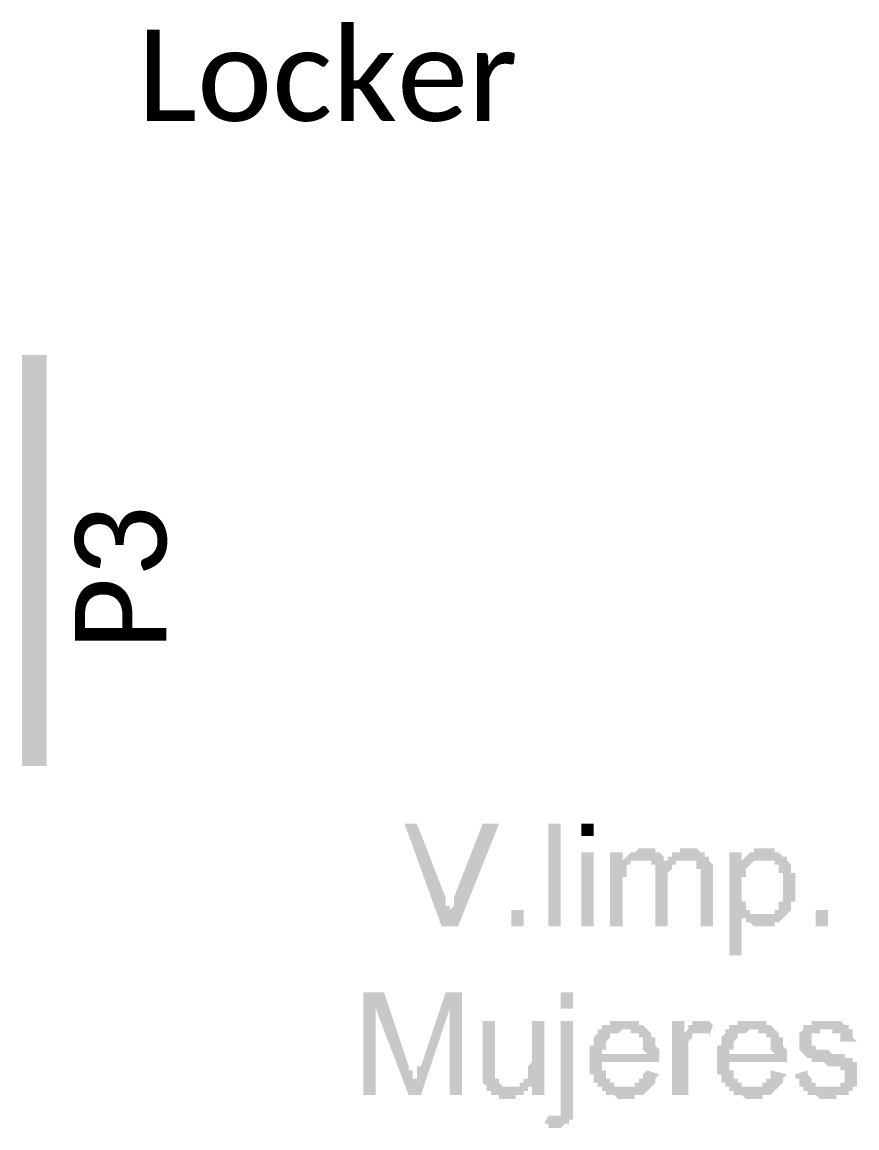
# Model space of a CAD drawing. Header units: inches. Extents: x 17 to 643, y -49 to 16.
# Drawn here: x 610.784 to 612.38, y -38.852 to -36.738 of the extents above; entities that cross this region are included whole.
import ezdxf

# ---------------------------------------------------------------- set-up
doc = ezdxf.new("R2010")
doc.units = ezdxf.units.IN
doc.header["$MEASUREMENT"] = 0
doc.layers.add('PDF_Rellenos sólidos', color=7, linetype='Continuous')
doc.layers.add('PDF_Texto', color=7, linetype='Continuous')
doc.styles.add('PDF Calibri', font='calibri.ttf')

msp = doc.modelspace()

# ---------------------------------------------------------------- hatches: boundary and pattern name
at = {"layer": 'PDF_Rellenos sólidos', "transparency": 33554559}
for points in [[(611.586, -38.4671), (611.5153, -38.2706), (611.5389, -38.2706), (611.5939, -38.4121), (611.5939, -38.4121), (611.5939, -38.4121), (611.5939, -38.4199), (611.5939, -38.4199), (611.5939, -38.4278), (611.5939, -38.4278), (611.6017, -38.4278), (611.6017, -38.4357), (611.6017, -38.4357), (611.6017, -38.4357), (611.6017, -38.4357), (611.6017, -38.4435), (611.6017, -38.4435), (611.6017, -38.4435), (611.6017, -38.4357), (611.6017, -38.4357), (611.6017, -38.4357), (611.6096, -38.4278), (611.6096, -38.4278), (611.6096, -38.4278), (611.6096, -38.4199), (611.6096, -38.4199), (611.6096, -38.4199), (611.6096, -38.4121), (611.6096, -38.4121), (611.6096, -38.4121), (611.6646, -38.2706), (611.6961, -38.2706), (611.6175, -38.4671)], [(611.9083, -38.4671), (611.9083, -38.3256), (611.9319, -38.3256), (611.9319, -38.3413), (611.9319, -38.3413), (611.9319, -38.3413), (611.9397, -38.3335), (611.9397, -38.3335), (611.9397, -38.3335), (611.9397, -38.3335), (611.9476, -38.3256), (611.9476, -38.3256), (611.9476, -38.3256), (611.9476, -38.3256), (611.9554, -38.3256), (611.9554, -38.3256), (611.9554, -38.3256), (611.9633, -38.3177), (611.9633, -38.3177), (611.9633, -38.3177), (611.9712, -38.3177), (611.9712, -38.3177), (611.9712, -38.3177), (611.979, -38.3177), (611.979, -38.3177), (611.979, -38.3177), (611.9869, -38.3177), (611.9869, -38.3177), (611.9869, -38.3177), (611.9947, -38.3177), (611.9947, -38.3256), (611.9947, -38.3256), (612.0026, -38.3256), (612.0026, -38.3256), (612.0026, -38.3256), (612.0026, -38.3256), (612.0105, -38.3335), (612.0105, -38.3335), (612.0105, -38.3335), (612.0105, -38.3335), (612.0105, -38.3413), (612.0183, -38.3413), (612.0183, -38.3413), (612.0183, -38.3413), (612.0183, -38.3413), (612.0183, -38.3335), (612.0262, -38.3335), (612.0262, -38.3335), (612.0262, -38.3335), (612.0262, -38.3256), (612.034, -38.3256), (612.034, -38.3256), (612.034, -38.3256), (612.034, -38.3256), (612.0419, -38.3256), (612.0419, -38.3256), (612.0419, -38.3177), (612.0498, -38.3177), (612.0498, -38.3177), (612.0498, -38.3177), (612.0576, -38.3177), (612.0576, -38.3177), (612.0576, -38.3177), (612.0655, -38.3177), (612.0655, -38.3177), (612.0655, -38.3177), (612.0733, -38.3177), (612.0733, -38.3177), (612.0733, -38.3177), (612.0812, -38.3256), (612.0812, -38.3256), (612.0812, -38.3256), (612.0891, -38.3256), (612.0891, -38.3256), (612.0891, -38.3256), (612.0891, -38.3335), (612.0891, -38.3335), (612.0969, -38.3335), (612.0969, -38.3335), (612.0969, -38.3335), (612.0969, -38.3413), (612.0969, -38.3413), (612.0969, -38.3413), (612.0969, -38.3413), (612.1048, -38.3492), (612.1048, -38.3492), (612.1048, -38.3492), (612.1048, -38.357), (612.1048, -38.357), (612.1048, -38.3649), (612.1048, -38.3649), (612.1048, -38.3649), (612.1048, -38.4671), (612.0812, -38.4671), (612.0812, -38.3728), (612.0812, -38.3728), (612.0812, -38.3649), (612.0812, -38.3649), (612.0812, -38.3649), (612.0812, -38.357), (612.0812, -38.357), (612.0812, -38.357), (612.0733, -38.357), (612.0733, -38.3492), (612.0733, -38.3492), (612.0733, -38.3492), (612.0733, -38.3413), (612.0655, -38.3413), (612.0655, -38.3413), (612.0655, -38.3413), (612.0576, -38.3413), (612.0576, -38.3413), (612.0576, -38.3413), (612.0576, -38.3413), (612.0498, -38.3413), (612.0498, -38.3413), (612.0419, -38.3413), (612.0419, -38.3413), (612.0419, -38.3413), (612.0419, -38.3413), (612.034, -38.3413), (612.034, -38.3492), (612.034, -38.3492), (612.0262, -38.3492), (612.0262, -38.3492), (612.0262, -38.3492), (612.0262, -38.3492), (612.0262, -38.357), (612.0262, -38.357), (612.0262, -38.357), (612.0183, -38.3649), (612.0183, -38.3649), (612.0183, -38.3649), (612.0183, -38.3728), (612.0183, -38.3728), (612.0183, -38.3728), (612.0183, -38.3806), (612.0183, -38.3806), (612.0183, -38.4671), (611.9947, -38.4671), (611.9947, -38.3728), (611.9947, -38.3649), (611.9947, -38.3649), (611.9947, -38.3649), (611.9947, -38.357), (611.9947, -38.357), (611.9947, -38.357), (611.9947, -38.3492), (611.9869, -38.3492), (611.9869, -38.3492), (611.9869, -38.3492), (611.9869, -38.3492), (611.9869, -38.3413), (611.9869, -38.3413), (611.979, -38.3413), (611.979, -38.3413), (611.979, -38.3413), (611.9712, -38.3413), (611.9712, -38.3413), (611.9712, -38.3413), (611.9633, -38.3413), (611.9633, -38.3413), (611.9633, -38.3413), (611.9554, -38.3413), (611.9554, -38.3413), (611.9554, -38.3413), (611.9554, -38.3413), (611.9476, -38.3413), (611.9476, -38.3492), (611.9476, -38.3492), (611.9476, -38.3492), (611.9397, -38.3492), (611.9397, -38.357), (611.9397, -38.357), (611.9397, -38.357), (611.9397, -38.357), (611.9397, -38.3649), (611.9397, -38.3649), (611.9397, -38.3649), (611.9397, -38.3728), (611.9397, -38.3728), (611.9319, -38.3728), (611.9319, -38.3806), (611.9319, -38.3806), (611.9319, -38.3806), (611.9319, -38.3885), (611.9319, -38.3885), (611.9319, -38.4671)], [(611.4367, -38.7894), (611.4367, -38.5929), (611.476, -38.5929), (611.5231, -38.7343), (611.5231, -38.7343), (611.5231, -38.7422), (611.531, -38.7422), (611.531, -38.7501), (611.531, -38.7501), (611.531, -38.7501), (611.531, -38.7579), (611.531, -38.7579), (611.531, -38.7579), (611.531, -38.7579), (611.531, -38.7658), (611.531, -38.7658), (611.531, -38.7579), (611.531, -38.7579), (611.5389, -38.7579), (611.5389, -38.7579), (611.5389, -38.7501), (611.5389, -38.7501), (611.5389, -38.7501), (611.5389, -38.7422), (611.5389, -38.7422), (611.5389, -38.7422), (611.5389, -38.7343), (611.5467, -38.7343), (611.5467, -38.7343), (611.5939, -38.5929), (611.6253, -38.5929), (611.6253, -38.7894), (611.6017, -38.7894), (611.6017, -38.6243), (611.5467, -38.7894), (611.5231, -38.7894), (611.4603, -38.6243), (611.4603, -38.7894)], [(611.7589, -38.7894), (611.7589, -38.7736), (611.7589, -38.7736), (611.7511, -38.7736), (611.7511, -38.7736), (611.7511, -38.7815), (611.7511, -38.7815), (611.7432, -38.7815), (611.7432, -38.7815), (611.7432, -38.7894), (611.7432, -38.7894), (611.7354, -38.7894), (611.7354, -38.7894), (611.7354, -38.7894), (611.7275, -38.7894), (611.7275, -38.7894), (611.7275, -38.7972), (611.7275, -38.7972), (611.7196, -38.7972), (611.7196, -38.7972), (611.7196, -38.7972), (611.7118, -38.7972), (611.7118, -38.7972), (611.7118, -38.7972), (611.7039, -38.7972), (611.7039, -38.7972), (611.7039, -38.7972), (611.6961, -38.7972), (611.6961, -38.7894), (611.6961, -38.7894), (611.6882, -38.7894), (611.6882, -38.7894), (611.6882, -38.7894), (611.6803, -38.7894), (611.6803, -38.7894), (611.6803, -38.7815), (611.6803, -38.7815), (611.6725, -38.7815), (611.6725, -38.7815), (611.6725, -38.7815), (611.6725, -38.7736), (611.6725, -38.7736), (611.6725, -38.7736), (611.6646, -38.7658), (611.6646, -38.7658), (611.6646, -38.7658), (611.6646, -38.7579), (611.6646, -38.7579), (611.6646, -38.7579), (611.6646, -38.7579), (611.6646, -38.7501), (611.6646, -38.7501), (611.6646, -38.7501), (611.6646, -38.7422), (611.6646, -38.7422), (611.6646, -38.7422), (611.6646, -38.7343), (611.6646, -38.6479), (611.6882, -38.6479), (611.6882, -38.7265), (611.6882, -38.7343), (611.6882, -38.7343), (611.6882, -38.7422), (611.6882, -38.7422), (611.6882, -38.7422), (611.6882, -38.7501), (611.6882, -38.7501), (611.6882, -38.7501), (611.6882, -38.7501), (611.6882, -38.7501), (611.6882, -38.7579), (611.6882, -38.7579), (611.6961, -38.7579), (611.6961, -38.7658), (611.6961, -38.7658), (611.6961, -38.7658), (611.6961, -38.7658), (611.7039, -38.7736), (611.7039, -38.7736), (611.7039, -38.7736), (611.7118, -38.7736), (611.7118, -38.7736), (611.7118, -38.7736), (611.7196, -38.7736), (611.7196, -38.7736), (611.7196, -38.7736), (611.7196, -38.7736), (611.7275, -38.7736), (611.7275, -38.7736), (611.7275, -38.7736), (611.7354, -38.7736), (611.7354, -38.7736), (611.7354, -38.7658), (611.7432, -38.7658), (611.7432, -38.7658), (611.7432, -38.7658), (611.7432, -38.7579), (611.7511, -38.7579), (611.7511, -38.7579), (611.7511, -38.7579), (611.7511, -38.7501), (611.7511, -38.7501), (611.7511, -38.7501), (611.7511, -38.7501), (611.7511, -38.7422), (611.7511, -38.7422), (611.7511, -38.7422), (611.7511, -38.7343), (611.7511, -38.7343), (611.7589, -38.7265), (611.7589, -38.7265), (611.7589, -38.7265), (611.7589, -38.6479), (611.7825, -38.6479), (611.7825, -38.7894)], [(612.0262, -38.7894), (612.0262, -38.6479), (612.0498, -38.6479), (612.0498, -38.6715), (612.0498, -38.6715), (612.0576, -38.6636), (612.0576, -38.6636), (612.0576, -38.6636), (612.0576, -38.6557), (612.0655, -38.6557), (612.0655, -38.6557), (612.0655, -38.6557), (612.0655, -38.6479), (612.0655, -38.6479), (612.0655, -38.6479), (612.0733, -38.6479), (612.0733, -38.6479), (612.0733, -38.6479), (612.0812, -38.6479), (612.0812, -38.6479), (612.0812, -38.6479), (612.0812, -38.6479), (612.0891, -38.6479), (612.0891, -38.6479), (612.0891, -38.6479), (612.0969, -38.6479), (612.0969, -38.6479), (612.0969, -38.6479), (612.1048, -38.6557), (612.1048, -38.6557), (612.1048, -38.6557), (612.0969, -38.6793), (612.0969, -38.6715), (612.0969, -38.6715), (612.0891, -38.6715), (612.0891, -38.6715), (612.0891, -38.6715), (612.0812, -38.6715), (612.0812, -38.6715), (612.0812, -38.6715), (612.0733, -38.6715), (612.0733, -38.6715), (612.0733, -38.6715), (612.0655, -38.6715), (612.0655, -38.6793), (612.0655, -38.6793), (612.0655, -38.6793), (612.0655, -38.6793), (612.0576, -38.6872), (612.0576, -38.6872), (612.0576, -38.6872), (612.0576, -38.695), (612.0576, -38.695), (612.0576, -38.695), (612.0576, -38.7029), (612.0576, -38.7029), (612.0576, -38.7029), (612.0576, -38.7108), (612.0576, -38.7108), (612.0576, -38.7108), (612.0576, -38.7186), (612.0576, -38.7186), (612.0576, -38.7894)], [(612.262, -38.7501), (612.2856, -38.7422), (612.2856, -38.7501), (612.2856, -38.7501), (612.2934, -38.7579), (612.2934, -38.7579), (612.2934, -38.7579), (612.2934, -38.7579), (612.2934, -38.7658), (612.2934, -38.7658), (612.3013, -38.7658), (612.3013, -38.7658), (612.3013, -38.7658), (612.3013, -38.7736), (612.3091, -38.7736), (612.3091, -38.7736), (612.3091, -38.7736), (612.3091, -38.7736), (612.317, -38.7736), (612.317, -38.7736), (612.3249, -38.7736), (612.3249, -38.7736), (612.3249, -38.7736), (612.3249, -38.7736), (612.3327, -38.7736), (612.3327, -38.7736), (612.3406, -38.7736), (612.3406, -38.7736), (612.3406, -38.7736), (612.3406, -38.7736), (612.3484, -38.7736), (612.3484, -38.7658), (612.3484, -38.7658), (612.3484, -38.7658), (612.3563, -38.7658), (612.3563, -38.7658), (612.3563, -38.7579), (612.3563, -38.7579), (612.3563, -38.7579), (612.3563, -38.7501), (612.3563, -38.7501), (612.3563, -38.7501), (612.3563, -38.7422), (612.3563, -38.7422), (612.3484, -38.7422), (612.3484, -38.7422), (612.3484, -38.7422), (612.3484, -38.7422), (612.3484, -38.7343), (612.3406, -38.7343), (612.3406, -38.7343), (612.3406, -38.7343), (612.3327, -38.7343), (612.3327, -38.7343), (612.3249, -38.7343), (612.3249, -38.7343), (612.3249, -38.7343), (612.317, -38.7265), (612.317, -38.7265), (612.3091, -38.7265), (612.3091, -38.7265), (612.3091, -38.7265), (612.3013, -38.7265), (612.3013, -38.7265), (612.3013, -38.7265), (612.2934, -38.7265), (612.2934, -38.7186), (612.2934, -38.7186), (612.2934, -38.7186), (612.2856, -38.7186), (612.2856, -38.7186), (612.2856, -38.7186), (612.2856, -38.7186), (612.2856, -38.7186), (612.2777, -38.7108), (612.2777, -38.7108), (612.2777, -38.7108), (612.2777, -38.7108), (612.2698, -38.7029), (612.2698, -38.7029), (612.2698, -38.7029), (612.2698, -38.7029), (612.2698, -38.695), (612.2698, -38.695), (612.2698, -38.695), (612.2698, -38.6872), (612.2698, -38.6872), (612.2698, -38.6872), (612.2698, -38.6793), (612.2698, -38.6793), (612.2698, -38.6793), (612.2698, -38.6715), (612.2698, -38.6715), (612.2698, -38.6715), (612.2777, -38.6636), (612.2777, -38.6636), (612.2777, -38.6636), (612.2777, -38.6636), (612.2777, -38.6557), (612.2856, -38.6557), (612.2856, -38.6557), (612.2856, -38.6557), (612.2856, -38.6557), (612.2934, -38.6557), (612.2934, -38.6479), (612.2934, -38.6479), (612.3013, -38.6479), (612.3013, -38.6479), (612.3013, -38.6479), (612.3013, -38.6479), (612.3091, -38.6479), (612.3091, -38.6479), (612.3091, -38.6479), (612.317, -38.6479), (612.317, -38.6479), (612.317, -38.6479), (612.3249, -38.6479), (612.3249, -38.6479), (612.3327, -38.6479), (612.3327, -38.6479), (612.3327, -38.6479), (612.3406, -38.6479), (612.3406, -38.6479), (612.3406, -38.6479), (612.3484, -38.6479), (612.3484, -38.6479), (612.3484, -38.6479), (612.3563, -38.6557), (612.3563, -38.6557), (612.3563, -38.6557), (612.3642, -38.6557), (612.3642, -38.6557), (612.3642, -38.6636), (612.3642, -38.6636), (612.3642, -38.6636), (612.372, -38.6636), (612.372, -38.6636), (612.372, -38.6715), (612.372, -38.6715), (612.372, -38.6715), (612.372, -38.6793), (612.372, -38.6793), (612.372, -38.6793), (612.3799, -38.6872), (612.3799, -38.6872), (612.3563, -38.6872), (612.3563, -38.6872), (612.3484, -38.6872), (612.3484, -38.6793), (612.3484, -38.6793), (612.3484, -38.6793), (612.3484, -38.6715), (612.3484, -38.6715), (612.3406, -38.6715), (612.3406, -38.6715), (612.3406, -38.6715), (612.3406, -38.6715), (612.3327, -38.6715), (612.3327, -38.6636), (612.3327, -38.6636), (612.3249, -38.6636), (612.3249, -38.6636), (612.3249, -38.6636), (612.317, -38.6636), (612.317, -38.6636), (612.3091, -38.6636), (612.3091, -38.6636), (612.3091, -38.6715), (612.3013, -38.6715), (612.3013, -38.6715), (612.3013, -38.6715), (612.3013, -38.6715), (612.3013, -38.6715), (612.2934, -38.6715), (612.2934, -38.6793), (612.2934, -38.6793), (612.2934, -38.6793), (612.2934, -38.6793), (612.2934, -38.6872), (612.2934, -38.6872), (612.2934, -38.6872), (612.2934, -38.695), (612.2934, -38.695), (612.2934, -38.695), (612.3013, -38.695), (612.3013, -38.695), (612.3013, -38.7029), (612.3013, -38.7029), (612.3013, -38.7029), (612.3091, -38.7029), (612.3091, -38.7029), (612.3091, -38.7029), (612.317, -38.7029), (612.317, -38.7029), (612.317, -38.7029), (612.3249, -38.7029), (612.3249, -38.7029), (612.3249, -38.7029), (612.3327, -38.7108), (612.3327, -38.7108), (612.3406, -38.7108), (612.3406, -38.7108), (612.3484, -38.7108), (612.3484, -38.7108), (612.3484, -38.7108), (612.3484, -38.7108), (612.3563, -38.7108), (612.3563, -38.7186), (612.3563, -38.7186), (612.3563, -38.7186), (612.3642, -38.7186), (612.3642, -38.7186), (612.3642, -38.7186), (612.3642, -38.7186), (612.372, -38.7186), (612.372, -38.7265), (612.372, -38.7265), (612.372, -38.7265), (612.3799, -38.7265), (612.3799, -38.7343), (612.3799, -38.7343), (612.3799, -38.7343), (612.3799, -38.7422), (612.3799, -38.7422), (612.3799, -38.7422), (612.3799, -38.7501), (612.3799, -38.7501), (612.3799, -38.7501), (612.3799, -38.7501), (612.3799, -38.7579), (612.3799, -38.7579), (612.3799, -38.7579), (612.3799, -38.7658), (612.3799, -38.7658), (612.3799, -38.7658), (612.3799, -38.7736), (612.372, -38.7736), (612.372, -38.7736), (612.372, -38.7736), (612.372, -38.7815), (612.372, -38.7815), (612.3642, -38.7815), (612.3642, -38.7815), (612.3642, -38.7894), (612.3563, -38.7894), (612.3563, -38.7894), (612.3563, -38.7894), (612.3563, -38.7894), (612.3484, -38.7894), (612.3484, -38.7894), (612.3484, -38.7894), (612.3406, -38.7894), (612.3406, -38.7972), (612.3406, -38.7972), (612.3327, -38.7972), (612.3327, -38.7972), (612.3249, -38.7972), (612.3249, -38.7972), (612.3249, -38.7972), (612.3249, -38.7972), (612.317, -38.7972), (612.317, -38.7972), (612.3091, -38.7972), (612.3091, -38.7972), (612.3091, -38.7972), (612.3013, -38.7894), (612.3013, -38.7894), (612.3013, -38.7894), (612.2934, -38.7894), (612.2934, -38.7894), (612.2934, -38.7894), (612.2856, -38.7894), (612.2856, -38.7894), (612.2856, -38.7815), (612.2856, -38.7815), (612.2856, -38.7815), (612.2777, -38.7815), (612.2777, -38.7815), (612.2777, -38.7815), (612.2777, -38.7736), (612.2777, -38.7736), (612.2698, -38.7736), (612.2698, -38.7736), (612.2698, -38.7658), (612.2698, -38.7658), (612.2698, -38.7658), (612.2698, -38.7579), (612.2698, -38.7579), (612.262, -38.7579), (612.262, -38.7501), (612.262, -38.7501)]]:
    msp.add_hatch(color=256, dxfattribs=at).paths.add_polyline_path(points)
h = msp.add_hatch(color=256, dxfattribs=at)
h.paths.add_polyline_path([(612.1362, -38.5221), (612.1362, -38.3256), (612.1598, -38.3256), (612.1598, -38.3413), (612.1598, -38.3413), (612.1677, -38.3335), (612.1677, -38.3335), (612.1677, -38.3335), (612.1677, -38.3335), (612.1755, -38.3256), (612.1755, -38.3256), (612.1755, -38.3256), (612.1755, -38.3256), (612.1834, -38.3256), (612.1834, -38.3256), (612.1834, -38.3177), (612.1912, -38.3177), (612.1912, -38.3177), (612.1912, -38.3177), (612.1991, -38.3177), (612.1991, -38.3177), (612.1991, -38.3177), (612.207, -38.3177), (612.207, -38.3177), (612.207, -38.3177), (612.2148, -38.3177), (612.2148, -38.3177), (612.2148, -38.3177), (612.2227, -38.3177), (612.2227, -38.3256), (612.2227, -38.3256), (612.2305, -38.3256), (612.2305, -38.3256), (612.2305, -38.3256), (612.2305, -38.3256), (612.2384, -38.3335), (612.2384, -38.3335), (612.2384, -38.3335), (612.2384, -38.3335), (612.2463, -38.3335), (612.2463, -38.3413), (612.2463, -38.3413), (612.2463, -38.3413), (612.2541, -38.3492), (612.2541, -38.3492), (612.2541, -38.3492), (612.2541, -38.3492), (612.2541, -38.357), (612.2541, -38.357), (612.2541, -38.357), (612.2541, -38.3649), (612.262, -38.3649), (612.262, -38.3649), (612.262, -38.3728), (612.262, -38.3728), (612.262, -38.3728), (612.262, -38.3806), (612.262, -38.3806), (612.262, -38.3806), (612.262, -38.3885), (612.262, -38.3885), (612.262, -38.3885), (612.262, -38.3885), (612.262, -38.3964), (612.262, -38.3964), (612.262, -38.4042), (612.262, -38.4042), (612.262, -38.4042), (612.262, -38.4121), (612.262, -38.4121), (612.262, -38.4121), (612.262, -38.4199), (612.262, -38.4199), (612.2541, -38.4199), (612.2541, -38.4278), (612.2541, -38.4278), (612.2541, -38.4278), (612.2541, -38.4278), (612.2541, -38.4357), (612.2541, -38.4357), (612.2541, -38.4357), (612.2463, -38.4435), (612.2463, -38.4435), (612.2463, -38.4435), (612.2463, -38.4435), (612.2384, -38.4514), (612.2384, -38.4514), (612.2384, -38.4514), (612.2384, -38.4514), (612.2305, -38.4592), (612.2305, -38.4592), (612.2305, -38.4592), (612.2305, -38.4592), (612.2305, -38.4592), (612.2227, -38.4592), (612.2227, -38.4592), (612.2227, -38.4671), (612.2148, -38.4671), (612.2148, -38.4671), (612.2148, -38.4671), (612.207, -38.4671), (612.207, -38.4671), (612.207, -38.4671), (612.1991, -38.4671), (612.1991, -38.4671), (612.1991, -38.4671), (612.1912, -38.4671), (612.1912, -38.4671), (612.1912, -38.4671), (612.1834, -38.4671), (612.1834, -38.4671), (612.1834, -38.4671), (612.1755, -38.4592), (612.1755, -38.4592), (612.1755, -38.4592), (612.1755, -38.4592), (612.1755, -38.4592), (612.1677, -38.4592), (612.1677, -38.4514), (612.1677, -38.4514), (612.1677, -38.4514), (612.1598, -38.4514), (612.1598, -38.5221)], flags=0)
h.paths.add_polyline_path([(612.1598, -38.3964), (612.1598, -38.3964), (612.1598, -38.4042), (612.1598, -38.4042), (612.1598, -38.4042), (612.1598, -38.4121), (612.1598, -38.4121), (612.1598, -38.4121), (612.1598, -38.4199), (612.1677, -38.4199), (612.1677, -38.4199), (612.1677, -38.4278), (612.1677, -38.4278), (612.1677, -38.4278), (612.1677, -38.4278), (612.1677, -38.4357), (612.1755, -38.4357), (612.1755, -38.4357), (612.1755, -38.4357), (612.1755, -38.4435), (612.1834, -38.4435), (612.1834, -38.4435), (612.1834, -38.4435), (612.1834, -38.4435), (612.1912, -38.4435), (612.1912, -38.4435), (612.1912, -38.4435), (612.1991, -38.4435), (612.1991, -38.4435), (612.1991, -38.4435), (612.207, -38.4435), (612.207, -38.4435), (612.207, -38.4435), (612.2148, -38.4435), (612.2148, -38.4435), (612.2148, -38.4435), (612.2148, -38.4435), (612.2227, -38.4435), (612.2227, -38.4357), (612.2227, -38.4357), (612.2227, -38.4357), (612.2305, -38.4357), (612.2305, -38.4278), (612.2305, -38.4278), (612.2305, -38.4278), (612.2305, -38.4278), (612.2305, -38.4199), (612.2305, -38.4199), (612.2384, -38.4199), (612.2384, -38.4121), (612.2384, -38.4121), (612.2384, -38.4121), (612.2384, -38.4042), (612.2384, -38.4042), (612.2384, -38.3964), (612.2384, -38.3964), (612.2384, -38.3964), (612.2384, -38.3885), (612.2384, -38.3885), (612.2384, -38.3885), (612.2384, -38.3806), (612.2384, -38.3806), (612.2384, -38.3728), (612.2384, -38.3728), (612.2384, -38.3728), (612.2384, -38.3649), (612.2305, -38.3649), (612.2305, -38.3649), (612.2305, -38.357), (612.2305, -38.357), (612.2305, -38.357), (612.2305, -38.357), (612.2305, -38.3492), (612.2227, -38.3492), (612.2227, -38.3492), (612.2227, -38.3492), (612.2227, -38.3413), (612.2148, -38.3413), (612.2148, -38.3413), (612.2148, -38.3413), (612.2148, -38.3413), (612.207, -38.3413), (612.207, -38.3413), (612.207, -38.3413), (612.1991, -38.3413), (612.1991, -38.3413), (612.1991, -38.3413), (612.1912, -38.3413), (612.1912, -38.3413), (612.1912, -38.3413), (612.1912, -38.3413), (612.1834, -38.3413), (612.1834, -38.3413), (612.1834, -38.3413), (612.1755, -38.3492), (612.1755, -38.3492), (612.1755, -38.3492), (612.1755, -38.3492), (612.1677, -38.357), (612.1677, -38.357), (612.1677, -38.357), (612.1677, -38.357), (612.1677, -38.3649), (612.1677, -38.3649), (612.1677, -38.3649), (612.1677, -38.3728), (612.1598, -38.3728), (612.1598, -38.3728), (612.1598, -38.3806), (612.1598, -38.3806), (612.1598, -38.3806), (612.1598, -38.3885), (612.1598, -38.3885), (612.1598, -38.3885), (612.1598, -38.3964)], flags=0)
h = msp.add_hatch(color=256, dxfattribs=at)
h.paths.add_polyline_path([(611.814, -38.6243), (611.814, -38.5929), (611.8375, -38.5929), (611.8375, -38.6243)], flags=0)
h.paths.add_polyline_path([(611.7825, -38.8444), (611.7904, -38.8287), (611.7904, -38.8287), (611.7982, -38.8287), (611.7982, -38.8287), (611.7982, -38.8287), (611.8061, -38.8287), (611.8061, -38.8287), (611.8061, -38.8287), (611.814, -38.8287), (611.814, -38.8287), (611.814, -38.8208), (611.814, -38.8208), (611.814, -38.8208), (611.814, -38.8208), (611.814, -38.8129), (611.814, -38.8129), (611.814, -38.8129), (611.814, -38.8051), (611.814, -38.8051), (611.814, -38.7972), (611.814, -38.7972), (611.814, -38.6479), (611.8375, -38.6479), (611.8375, -38.7972), (611.8375, -38.8051), (611.8375, -38.8051), (611.8375, -38.8129), (611.8375, -38.8129), (611.8375, -38.8129), (611.8375, -38.8208), (611.8375, -38.8208), (611.8375, -38.8208), (611.8375, -38.8287), (611.8375, -38.8287), (611.8375, -38.8287), (611.8375, -38.8365), (611.8375, -38.8365), (611.8375, -38.8365), (611.8297, -38.8365), (611.8297, -38.8365), (611.8297, -38.8444), (611.8297, -38.8444), (611.8218, -38.8444), (611.8218, -38.8444), (611.8218, -38.8444), (611.8218, -38.8444), (611.814, -38.8522), (611.814, -38.8522), (611.814, -38.8522), (611.8061, -38.8522), (611.8061, -38.8522), (611.8061, -38.8522), (611.7982, -38.8522), (611.7982, -38.8522), (611.7904, -38.8522), (611.7904, -38.8444), (611.7904, -38.8444), (611.7825, -38.8444)], flags=0)
h = msp.add_hatch(color=256, dxfattribs=at)
h.paths.add_polyline_path([(611.979, -38.7422), (612.0026, -38.7501), (612.0026, -38.7501), (611.9947, -38.7579), (611.9947, -38.7579), (611.9947, -38.7579), (611.9947, -38.7658), (611.9947, -38.7658), (611.9947, -38.7658), (611.9947, -38.7658), (611.9869, -38.7736), (611.9869, -38.7736), (611.9869, -38.7736), (611.9869, -38.7736), (611.979, -38.7815), (611.979, -38.7815), (611.979, -38.7815), (611.979, -38.7815), (611.979, -38.7815), (611.9712, -38.7894), (611.9712, -38.7894), (611.9712, -38.7894), (611.9712, -38.7894), (611.9633, -38.7894), (611.9633, -38.7894), (611.9633, -38.7894), (611.9554, -38.7894), (611.9554, -38.7972), (611.9554, -38.7972), (611.9476, -38.7972), (611.9476, -38.7972), (611.9397, -38.7972), (611.9397, -38.7972), (611.9397, -38.7972), (611.9319, -38.7972), (611.9319, -38.7972), (611.9319, -38.7972), (611.924, -38.7972), (611.924, -38.7972), (611.924, -38.7972), (611.9161, -38.7894), (611.9161, -38.7894), (611.9161, -38.7894), (611.9083, -38.7894), (611.9083, -38.7894), (611.9083, -38.7894), (611.9004, -38.7894), (611.9004, -38.7894), (611.9004, -38.7815), (611.9004, -38.7815), (611.8926, -38.7815), (611.8926, -38.7815), (611.8926, -38.7815), (611.8926, -38.7736), (611.8847, -38.7736), (611.8847, -38.7736), (611.8847, -38.7736), (611.8847, -38.7736), (611.8847, -38.7658), (611.8768, -38.7658), (611.8768, -38.7658), (611.8768, -38.7579), (611.8768, -38.7579), (611.8768, -38.7579), (611.8768, -38.7579), (611.8768, -38.7501), (611.8768, -38.7501), (611.869, -38.7501), (611.869, -38.7422), (611.869, -38.7422), (611.869, -38.7422), (611.869, -38.7343), (611.869, -38.7343), (611.869, -38.7265), (611.869, -38.7265), (611.869, -38.7265), (611.869, -38.7186), (611.869, -38.7186), (611.869, -38.7186), (611.869, -38.7108), (611.869, -38.7108), (611.869, -38.7029), (611.869, -38.7029), (611.869, -38.7029), (611.869, -38.695), (611.869, -38.695), (611.8768, -38.695), (611.8768, -38.6872), (611.8768, -38.6872), (611.8768, -38.6872), (611.8768, -38.6872), (611.8768, -38.6793), (611.8768, -38.6793), (611.8768, -38.6793), (611.8847, -38.6715), (611.8847, -38.6715), (611.8847, -38.6715), (611.8847, -38.6715), (611.8847, -38.6636), (611.8847, -38.6636), (611.8926, -38.6636), (611.8926, -38.6636), (611.8926, -38.6636), (611.8926, -38.6557), (611.9004, -38.6557), (611.9004, -38.6557), (611.9004, -38.6557), (611.9083, -38.6557), (611.9083, -38.6557), (611.9083, -38.6479), (611.9083, -38.6479), (611.9161, -38.6479), (611.9161, -38.6479), (611.9161, -38.6479), (611.924, -38.6479), (611.924, -38.6479), (611.924, -38.6479), (611.9319, -38.6479), (611.9319, -38.6479), (611.9397, -38.6479), (611.9397, -38.6479), (611.9397, -38.6479), (611.9476, -38.6479), (611.9476, -38.6479), (611.9476, -38.6479), (611.9554, -38.6479), (611.9554, -38.6479), (611.9554, -38.6479), (611.9633, -38.6479), (611.9633, -38.6479), (611.9633, -38.6557), (611.9712, -38.6557), (611.9712, -38.6557), (611.9712, -38.6557), (611.9712, -38.6557), (611.979, -38.6636), (611.979, -38.6636), (611.979, -38.6636), (611.979, -38.6636), (611.979, -38.6636), (611.9869, -38.6715), (611.9869, -38.6715), (611.9869, -38.6715), (611.9869, -38.6715), (611.9869, -38.6793), (611.9947, -38.6793), (611.9947, -38.6793), (611.9947, -38.6793), (611.9947, -38.6872), (611.9947, -38.6872), (611.9947, -38.6872), (611.9947, -38.695), (611.9947, -38.695), (611.9947, -38.695), (612.0026, -38.7029), (612.0026, -38.7029), (612.0026, -38.7029), (612.0026, -38.7108), (612.0026, -38.7108), (612.0026, -38.7108), (612.0026, -38.7186), (612.0026, -38.7186), (612.0026, -38.7265), (612.0026, -38.7265), (612.0026, -38.7265), (611.8926, -38.7265), (611.8926, -38.7265), (611.8926, -38.7343), (611.8926, -38.7343), (611.8926, -38.7422), (611.9004, -38.7422), (611.9004, -38.7422), (611.9004, -38.7501), (611.9004, -38.7501), (611.9004, -38.7501), (611.9004, -38.7579), (611.9004, -38.7579), (611.9004, -38.7579), (611.9083, -38.7579), (611.9083, -38.7658), (611.9083, -38.7658), (611.9083, -38.7658), (611.9083, -38.7658), (611.9161, -38.7658), (611.9161, -38.7658), (611.9161, -38.7736), (611.924, -38.7736), (611.924, -38.7736), (611.924, -38.7736), (611.9319, -38.7736), (611.9319, -38.7736), (611.9319, -38.7736), (611.9397, -38.7736), (611.9397, -38.7736), (611.9397, -38.7736), (611.9397, -38.7736), (611.9476, -38.7736), (611.9476, -38.7736), (611.9476, -38.7736), (611.9554, -38.7736), (611.9554, -38.7736), (611.9554, -38.7658), (611.9633, -38.7658), (611.9633, -38.7658), (611.9633, -38.7658), (611.9633, -38.7658), (611.9633, -38.7579), (611.9712, -38.7579), (611.9712, -38.7579), (611.9712, -38.7579), (611.9712, -38.7501), (611.9712, -38.7501), (611.979, -38.7422)], flags=0)
h.paths.add_polyline_path([(611.8926, -38.7108), (611.979, -38.7108), (611.9712, -38.7029), (611.9712, -38.7029), (611.9712, -38.695), (611.9712, -38.695), (611.9712, -38.695), (611.9712, -38.6872), (611.9712, -38.6872), (611.9712, -38.6872), (611.9712, -38.6793), (611.9633, -38.6793), (611.9633, -38.6793), (611.9633, -38.6793), (611.9633, -38.6793), (611.9633, -38.6715), (611.9554, -38.6715), (611.9554, -38.6715), (611.9554, -38.6715), (611.9554, -38.6715), (611.9476, -38.6715), (611.9476, -38.6636), (611.9476, -38.6636), (611.9397, -38.6636), (611.9397, -38.6636), (611.9397, -38.6636), (611.9319, -38.6636), (611.9319, -38.6636), (611.9319, -38.6636), (611.924, -38.6715), (611.924, -38.6715), (611.924, -38.6715), (611.9161, -38.6715), (611.9161, -38.6715), (611.9161, -38.6715), (611.9083, -38.6715), (611.9083, -38.6793), (611.9083, -38.6793), (611.9083, -38.6793), (611.9083, -38.6793), (611.9004, -38.6872), (611.9004, -38.6872), (611.9004, -38.6872), (611.9004, -38.6872), (611.9004, -38.695), (611.9004, -38.695), (611.9004, -38.695), (611.9004, -38.7029), (611.8926, -38.7029), (611.8926, -38.7029), (611.8926, -38.7108)], flags=0)
h = msp.add_hatch(color=256, dxfattribs=at)
h.paths.add_polyline_path([(612.2148, -38.7422), (612.2463, -38.7501), (612.2463, -38.7501), (612.2384, -38.7579), (612.2384, -38.7579), (612.2384, -38.7579), (612.2384, -38.7658), (612.2384, -38.7658), (612.2384, -38.7658), (612.2384, -38.7658), (612.2305, -38.7736), (612.2305, -38.7736), (612.2305, -38.7736), (612.2305, -38.7736), (612.2227, -38.7815), (612.2227, -38.7815), (612.2227, -38.7815), (612.2227, -38.7815), (612.2227, -38.7815), (612.2148, -38.7894), (612.2148, -38.7894), (612.2148, -38.7894), (612.2148, -38.7894), (612.207, -38.7894), (612.207, -38.7894), (612.207, -38.7894), (612.1991, -38.7894), (612.1991, -38.7972), (612.1991, -38.7972), (612.1912, -38.7972), (612.1912, -38.7972), (612.1834, -38.7972), (612.1834, -38.7972), (612.1834, -38.7972), (612.1755, -38.7972), (612.1755, -38.7972), (612.1755, -38.7972), (612.1677, -38.7972), (612.1677, -38.7972), (612.1677, -38.7972), (612.1598, -38.7894), (612.1598, -38.7894), (612.1598, -38.7894), (612.1519, -38.7894), (612.1519, -38.7894), (612.1519, -38.7894), (612.1441, -38.7894), (612.1441, -38.7894), (612.1441, -38.7815), (612.1441, -38.7815), (612.1362, -38.7815), (612.1362, -38.7815), (612.1362, -38.7815), (612.1362, -38.7736), (612.1284, -38.7736), (612.1284, -38.7736), (612.1284, -38.7736), (612.1284, -38.7736), (612.1284, -38.7658), (612.1205, -38.7658), (612.1205, -38.7658), (612.1205, -38.7579), (612.1205, -38.7579), (612.1205, -38.7579), (612.1205, -38.7579), (612.1205, -38.7501), (612.1205, -38.7501), (612.1126, -38.7501), (612.1126, -38.7422), (612.1126, -38.7422), (612.1126, -38.7422), (612.1126, -38.7343), (612.1126, -38.7343), (612.1126, -38.7265), (612.1126, -38.7265), (612.1126, -38.7265), (612.1126, -38.7186), (612.1126, -38.7186), (612.1126, -38.7186), (612.1126, -38.7108), (612.1126, -38.7108), (612.1126, -38.7029), (612.1126, -38.7029), (612.1126, -38.7029), (612.1126, -38.695), (612.1126, -38.695), (612.1205, -38.695), (612.1205, -38.6872), (612.1205, -38.6872), (612.1205, -38.6872), (612.1205, -38.6872), (612.1205, -38.6793), (612.1205, -38.6793), (612.1205, -38.6793), (612.1284, -38.6715), (612.1284, -38.6715), (612.1284, -38.6715), (612.1284, -38.6715), (612.1284, -38.6636), (612.1284, -38.6636), (612.1362, -38.6636), (612.1362, -38.6636), (612.1362, -38.6636), (612.1362, -38.6557), (612.1441, -38.6557), (612.1441, -38.6557), (612.1441, -38.6557), (612.1519, -38.6557), (612.1519, -38.6557), (612.1519, -38.6479), (612.1519, -38.6479), (612.1598, -38.6479), (612.1598, -38.6479), (612.1598, -38.6479), (612.1677, -38.6479), (612.1677, -38.6479), (612.1677, -38.6479), (612.1755, -38.6479), (612.1755, -38.6479), (612.1834, -38.6479), (612.1834, -38.6479), (612.1834, -38.6479), (612.1912, -38.6479), (612.1912, -38.6479), (612.1912, -38.6479), (612.1991, -38.6479), (612.1991, -38.6479), (612.1991, -38.6479), (612.207, -38.6479), (612.207, -38.6479), (612.207, -38.6557), (612.2148, -38.6557), (612.2148, -38.6557), (612.2148, -38.6557), (612.2148, -38.6557), (612.2227, -38.6636), (612.2227, -38.6636), (612.2227, -38.6636), (612.2227, -38.6636), (612.2227, -38.6636), (612.2305, -38.6715), (612.2305, -38.6715), (612.2305, -38.6715), (612.2305, -38.6715), (612.2305, -38.6793), (612.2384, -38.6793), (612.2384, -38.6793), (612.2384, -38.6793), (612.2384, -38.6872), (612.2384, -38.6872), (612.2384, -38.6872), (612.2384, -38.695), (612.2384, -38.695), (612.2384, -38.695), (612.2463, -38.7029), (612.2463, -38.7029), (612.2463, -38.7029), (612.2463, -38.7108), (612.2463, -38.7108), (612.2463, -38.7108), (612.2463, -38.7186), (612.2463, -38.7186), (612.2463, -38.7265), (612.2463, -38.7265), (612.2463, -38.7265), (612.1362, -38.7265), (612.1362, -38.7265), (612.1362, -38.7343), (612.1362, -38.7343), (612.1362, -38.7422), (612.1441, -38.7422), (612.1441, -38.7422), (612.1441, -38.7501), (612.1441, -38.7501), (612.1441, -38.7501), (612.1441, -38.7579), (612.1441, -38.7579), (612.1441, -38.7579), (612.1519, -38.7579), (612.1519, -38.7658), (612.1519, -38.7658), (612.1519, -38.7658), (612.1519, -38.7658), (612.1598, -38.7658), (612.1598, -38.7658), (612.1598, -38.7736), (612.1677, -38.7736), (612.1677, -38.7736), (612.1677, -38.7736), (612.1755, -38.7736), (612.1755, -38.7736), (612.1755, -38.7736), (612.1834, -38.7736), (612.1834, -38.7736), (612.1834, -38.7736), (612.1834, -38.7736), (612.1912, -38.7736), (612.1912, -38.7736), (612.1912, -38.7736), (612.1991, -38.7736), (612.1991, -38.7736), (612.1991, -38.7658), (612.207, -38.7658), (612.207, -38.7658), (612.207, -38.7658), (612.207, -38.7658), (612.207, -38.7579), (612.2148, -38.7579), (612.2148, -38.7579), (612.2148, -38.7579), (612.2148, -38.7501), (612.2148, -38.7501), (612.2148, -38.7422)], flags=0)
h.paths.add_polyline_path([(612.1362, -38.7108), (612.2227, -38.7108), (612.2148, -38.7029), (612.2148, -38.7029), (612.2148, -38.695), (612.2148, -38.695), (612.2148, -38.695), (612.2148, -38.6872), (612.2148, -38.6872), (612.2148, -38.6872), (612.2148, -38.6793), (612.207, -38.6793), (612.207, -38.6793), (612.207, -38.6793), (612.207, -38.6793), (612.207, -38.6715), (612.1991, -38.6715), (612.1991, -38.6715), (612.1991, -38.6715), (612.1991, -38.6715), (612.1912, -38.6715), (612.1912, -38.6636), (612.1912, -38.6636), (612.1834, -38.6636), (612.1834, -38.6636), (612.1834, -38.6636), (612.1755, -38.6636), (612.1755, -38.6636), (612.1755, -38.6636), (612.1677, -38.6715), (612.1677, -38.6715), (612.1677, -38.6715), (612.1598, -38.6715), (612.1598, -38.6715), (612.1598, -38.6715), (612.1519, -38.6715), (612.1519, -38.6793), (612.1519, -38.6793), (612.1519, -38.6793), (612.1519, -38.6793), (612.1441, -38.6872), (612.1441, -38.6872), (612.1441, -38.6872), (612.1441, -38.6872), (612.1441, -38.695), (612.1441, -38.695), (612.1441, -38.695), (612.1441, -38.7029), (612.1362, -38.7029), (612.1362, -38.7029), (612.1362, -38.7108)], flags=0)

# ---------------------------------------------------------------- linework, layer by layer
for points in [[(610.8314, -37.3745), (610.7843, -37.3745), (610.7843, -37.3745)], [(610.8314, -38.1605), (610.7843, -38.1605), (610.7843, -37.3745)], [(610.7843, -37.3745), (610.7843, -37.3745), (610.8314, -37.3745)], [(610.7843, -37.3745), (610.8314, -37.3745), (610.8314, -38.1605)], [(610.8314, -38.1605), (610.7843, -38.1605), (610.7843, -37.3745)], [(610.7843, -37.3745), (610.8314, -37.3745), (610.8314, -38.1605)], [(610.8314, -38.1605), (610.8314, -38.1605), (610.7843, -38.1605)], [(610.8314, -38.1605), (610.8314, -38.1605), (610.7843, -38.1605)]]:
    msp.add_solid(points, dxfattribs=at)
at = {"layer": 'PDF_Rellenos sólidos', "lineweight": 9, "transparency": 33554559}
for points in [[(611.7904, -38.4671), (611.7904, -38.2706), (611.814, -38.4671), (611.814, -38.2706)], [(611.8533, -38.2942), (611.8533, -38.2706), (611.8768, -38.2942), (611.8768, -38.2706)], [(611.8533, -38.4671), (611.8533, -38.3256), (611.8768, -38.4671), (611.8768, -38.3256)], [(611.7196, -38.4671), (611.7196, -38.4357), (611.7432, -38.4671), (611.7432, -38.4357)], [(612.3013, -38.4671), (612.3013, -38.4357), (612.3249, -38.4671), (612.3249, -38.4357)]]:
    msp.add_solid(points, dxfattribs=at)

# ---------------------------------------------------------------- texts
at = {"layer": 'PDF_Texto', "insert": (611.0044, -36.9291), "char_height": 0.17463, "attachment_point": 7, "style": 'PDF Calibri'}
msp.add_mtext('Locker', dxfattribs=at)
at = {"layer": 'PDF_Texto', "insert": (611.0619, -37.9405), "char_height": 0.17463, "attachment_point": 7, "rotation": 90, "style": 'PDF Calibri'}
msp.add_mtext('P3', dxfattribs=at)

doc.saveas('drawing.dxf')
